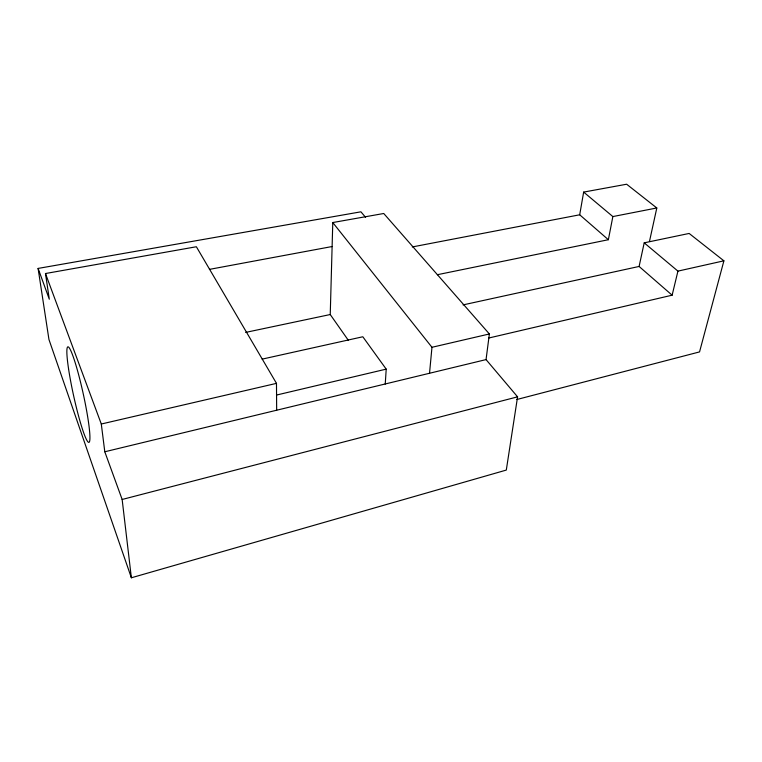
<?xml version="1.0" encoding="UTF-8"?>
<svg xmlns="http://www.w3.org/2000/svg" width="762" height="762" viewBox="0 0 762 762"><rect width="100%" height="100%" fill="white"/><g stroke="black" fill="none" stroke-linecap="round" stroke-linejoin="round"><path stroke-width="1.14" d="M348.329 340.3L330.241 314.535L332.775 222.542L383.743 213.493L489.375 333.966L486.051 359.597L517.579 396.84L506.301 470.078L131.369 577.777L48.949 339.5L38.1 268.424L360.921 211.817L365.522 217.246M385.239 384.077L386.21 369.132L362.826 336.766L262.138 359.131M429.53 373.266L431.968 347.291L332.775 222.542M583.654 192.091L612.858 216.57L608.362 239.716L579.701 214.789L583.654 192.091L626.64 184.223L656.806 207.978L649.462 241.497M644.204 242.84L677.932 271.12L672.132 295.189L639.099 266.452L644.204 242.84L689.143 233.448L723.9 260.823L699.545 351.911L516.779 399.526M131.369 577.777L122.149 499.472L517.579 396.84M122.149 499.472L104.794 451.771L486.051 359.597M276.501 395.059L386.21 369.132M488.556 338.071L672.132 295.189M276.482 383.362L196.367 246.745L45.482 273.529L101.298 424.015L276.482 383.362L276.663 410.213M431.968 347.291L489.375 333.966M677.932 271.12L723.9 260.823M463.058 304.895L639.099 266.452M245.612 332.413L330.241 314.535M437.369 274.711L608.362 239.716M612.858 216.57L656.806 207.978M412.29 246.945L579.701 214.789M209.407 269.386L332.118 246.526M38.1 268.424L49.301 299.209L45.482 273.529M101.298 424.015L104.794 451.771M68.523 368.598A48.901 4.905 77.6 0 0 88.544 442.331A48.901 4.905 77.6 0 0 78.162 372.97A48.901 4.905 77.6 0 0 68.523 368.598"/></g></svg>
